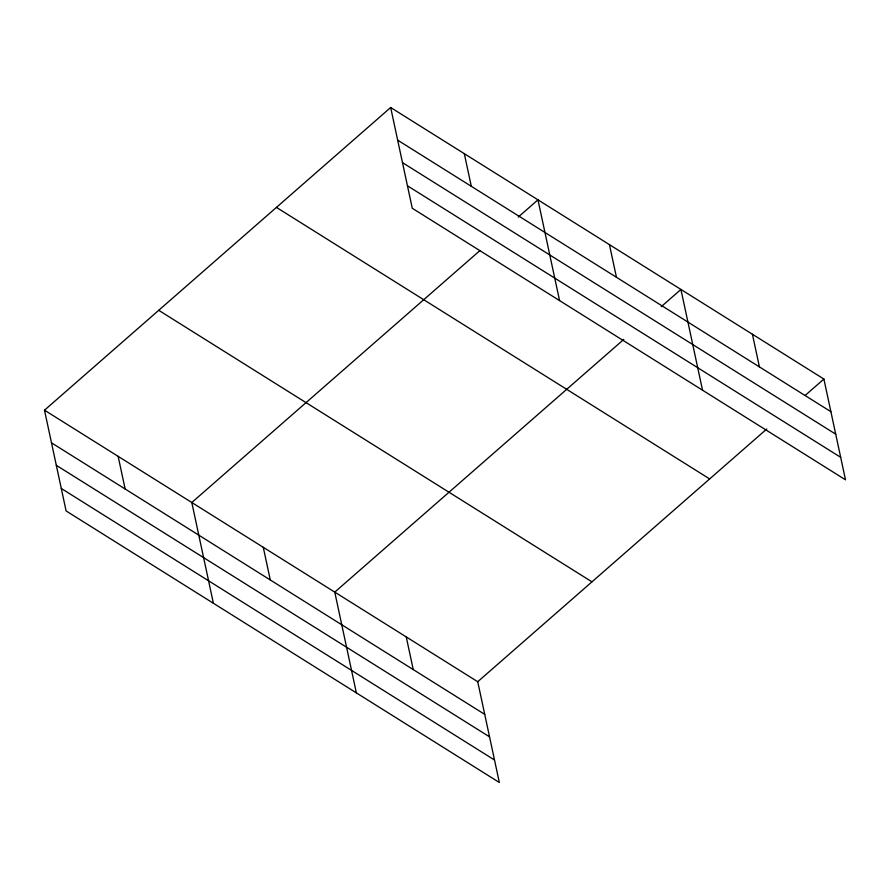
<?xml version="1.0" encoding="UTF-8"?>
<svg xmlns="http://www.w3.org/2000/svg" width="890" height="890" viewBox="0 0 890 890"><rect width="100%" height="100%" fill="white"/><g stroke="black" fill="none" stroke-linecap="round" stroke-linejoin="round"><path stroke-width="1.33" d="M44.5 410.19L477.73 681.729L499.334 782.488L66.105 510.949L44.5 410.19L390.666 107.512L823.895 379.051L845.5 479.81L412.27 208.271L390.666 107.512M479.81 250.691L191.795 502.516L213.4 603.275M518.236 217.093L537.961 199.838L559.565 300.586M623.812 339.39L334.762 592.128L356.367 692.876M661.203 306.694L680.928 289.439L702.533 390.198M477.73 681.729L766.779 428.991M805.205 395.394L823.895 379.051M397.663 140.153L830.893 411.692M402.48 162.636L835.721 434.175M407.442 185.787L840.683 457.327M276.434 207.392L709.664 478.942M158.732 310.31L591.972 581.849M51.498 442.831L484.727 714.381M56.315 465.314L489.556 736.853M61.276 488.465L494.517 760.015M752.417 334.251L759.415 366.891M609.45 244.639L616.447 277.28M464.313 153.67L471.311 186.321M406.252 636.928L413.249 669.569M263.284 547.317L270.282 579.969M118.148 456.359L125.145 488.999"/></g></svg>
